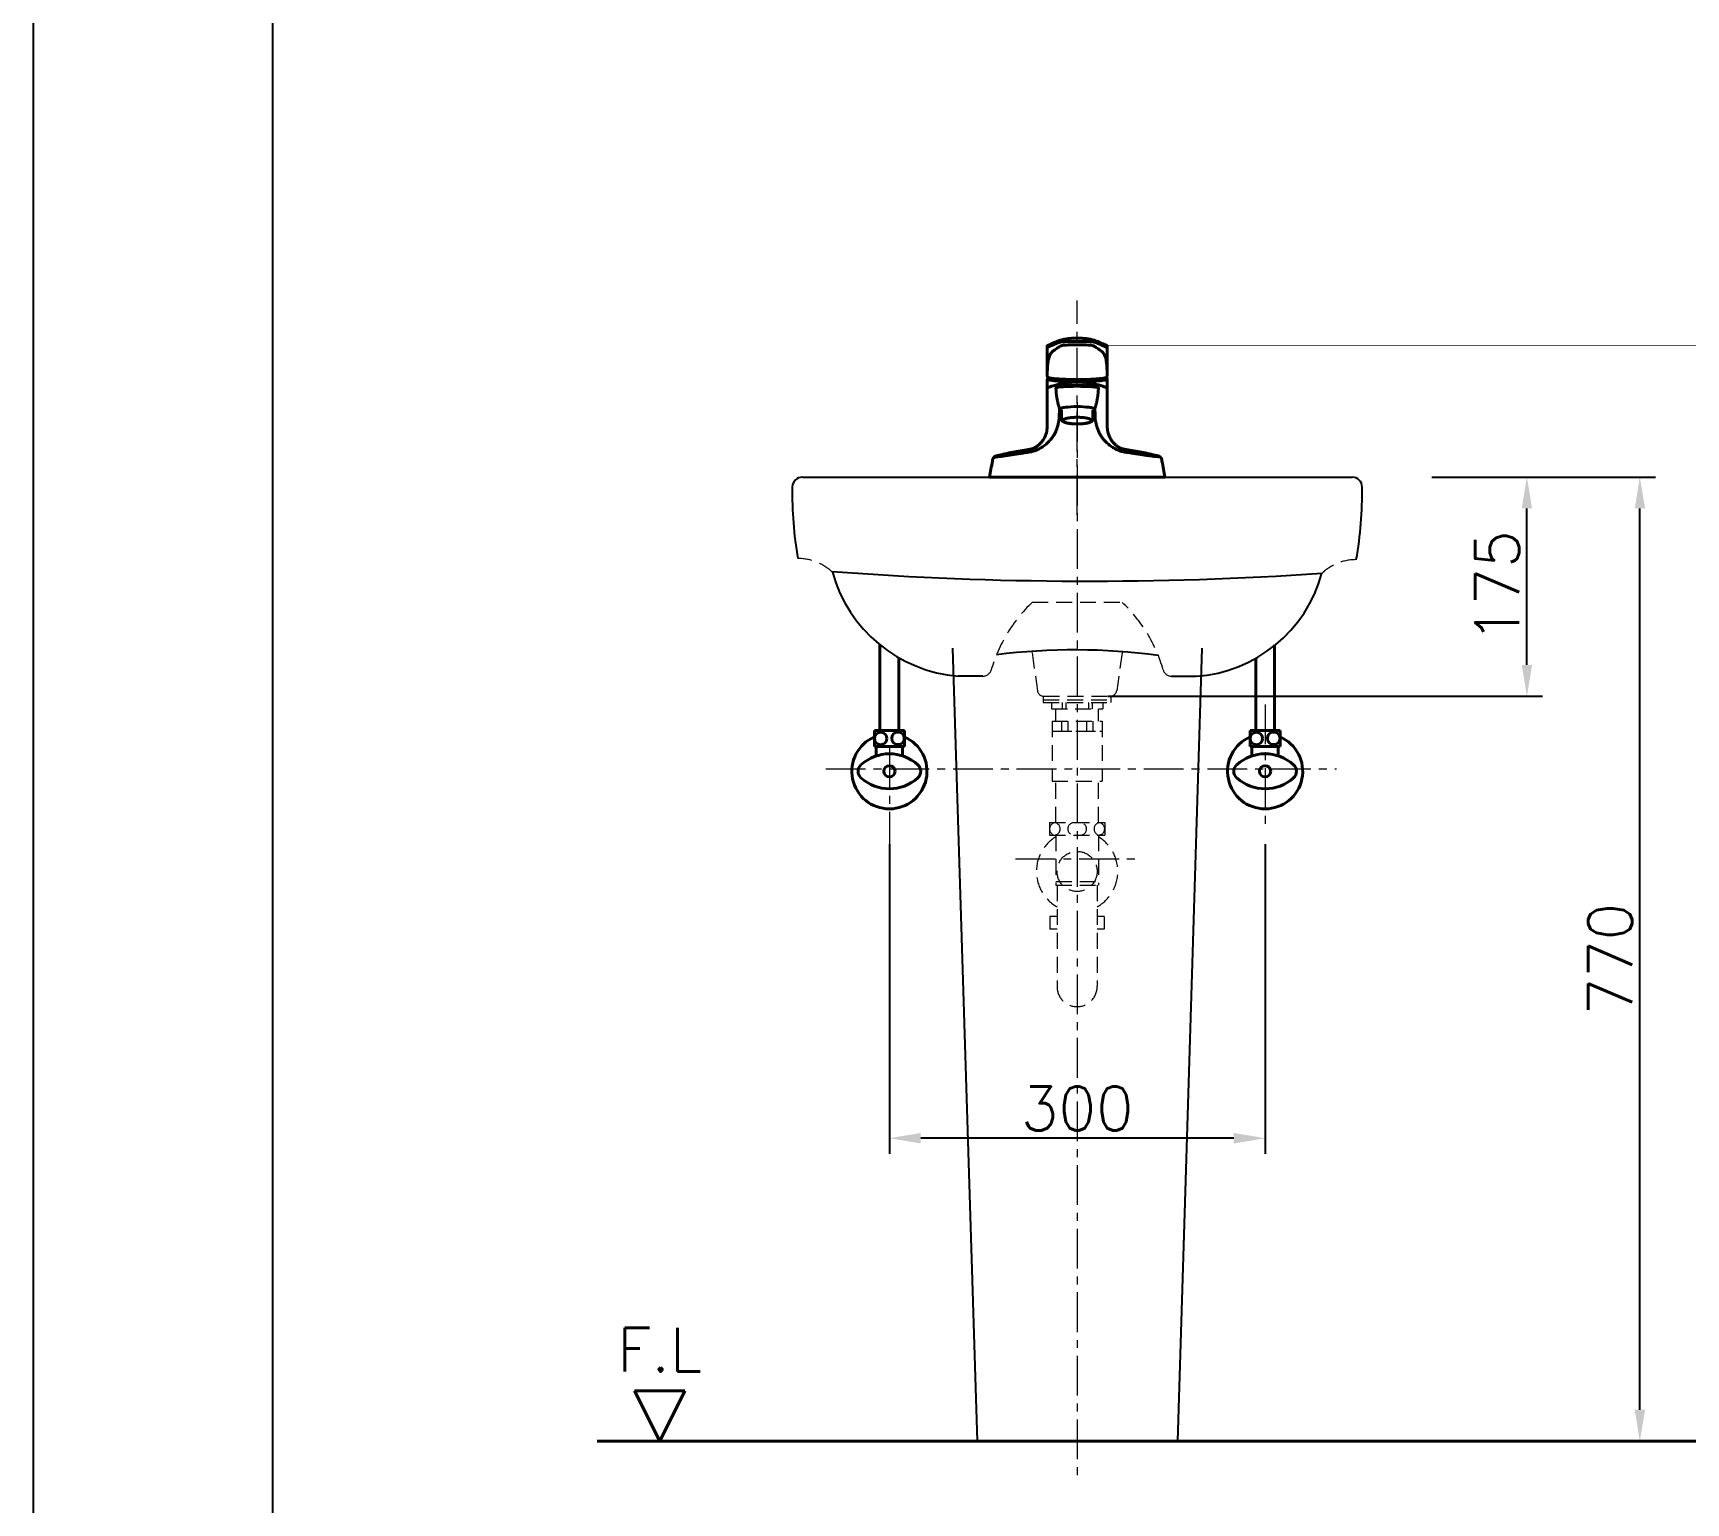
# Model space of a CAD drawing. Extents: x 60782 to 63207, y 49 to 61529.
# Drawn here: x 60782 to 62101, y 58871 to 60045 of the extents above; entities that cross this region are included whole.
import ezdxf
from ezdxf.enums import TextEntityAlignment as Align

# ---------------------------------------------------------------- set-up
doc = ezdxf.new("R2010")
doc.units = 0
doc.header["$MEASUREMENT"] = 0
doc.linetypes.add('CENTER', pattern=[50.8, 31.75, -6.35, 6.35, -6.35])
doc.linetypes.add('HIDDENX2', pattern=[19.05, 12.7, -6.35])
doc.layers.get('0').update_dxf_attribs({"linetype": 'CONTINUOUS'})
doc.layers.get('Defpoints').update_dxf_attribs({"linetype": 'CONTINUOUS'})
for name, color, linetype, lineweight in [('1CENTER', 2, 'CENTER', 15), ('2HIDDEN', 2, 'HIDDENX2', 15), ('3DIMENSION', 2, 'CONTINUOUS', 15), ('6-1EXTRA(HIDDEN)', 2, 'HIDDENX2', 15), ('6EXTRA', 3, 'CONTINUOUS', 40), ('8W.L F.L', 3, 'CONTINUOUS', 40)]:
    doc.layers.add(name, color=color, linetype=linetype, lineweight=lineweight)
doc.layers.add('YA', color=7, linetype='CONTINUOUS')
doc.styles.get("Standard").update_dxf_attribs({"font": 'txt.shx', "bigfont": 'ghs.shx'})
doc.dimstyles.new('ISO-25', dxfattribs={"dimtxt": 2.5, "dimasz": 2.5, "dimexe": 1.25, "dimexo": 0.625, "dimtad": 1, "dimtxsty": 'Standard', "dimcen": 2.5, "dimadec": 0, "dimazin": 0, "dimtfac": 1, "dimtmove": 0, "dimatfit": 3, "dimfxl": 1, "dimarcsym": 0})

# ---------------------------------------------------------------- blocks, each defined once
blk = doc.blocks.new('*D23')
at = {"layer": '3DIMENSION', "color": 0, "lineweight": -2, "transparency": 16777216}
for p, q in [((61906.4, 59690), (62077.1, 59690)), ((62064.6, 58945), (62064.6, 59665)), ((62062.3, 58920), (62052.1, 58920))]:
    blk.add_line(p, q, dxfattribs=at)
at = {"layer": '3DIMENSION', "color": 0, "transparency": 16777216}
for points in [[(62060.5, 59665), (62068.8, 59665), (62064.6, 59690)], [(62060.5, 58945), (62068.8, 58945), (62064.6, 58920)]]:
    blk.add_solid(points, dxfattribs=at)
at = {"layer": 'Defpoints', "color": 0, "transparency": 16777216}
for p in [(61900.1, 59690), (62064.6, 59690), (62068.6, 58920)]:
    blk.add_point(p, dxfattribs=at)
at = {"layer": '3DIMENSION', "color": 0, "transparency": 16777216, "insert": (62040.9, 59305), "char_height": 35, "attachment_point": 5, "rotation": 90}
blk.add_mtext('770', dxfattribs=at)
blk = doc.blocks.new('*D17')
at = {"layer": '3DIMENSION', "color": 0, "lineweight": -2, "transparency": 16777216}
for p, q in [((61465.4, 59396.7), (61465.4, 59149.4)), ((61765.4, 59396.7), (61765.4, 59149.4)), ((61740.4, 59161.9), (61490.4, 59161.9))]:
    blk.add_line(p, q, dxfattribs=at)
at = {"layer": '3DIMENSION', "color": 0, "transparency": 16777216}
for points in [[(61490.4, 59166.1), (61490.4, 59157.7), (61465.4, 59161.9)], [(61740.4, 59166.1), (61740.4, 59157.7), (61765.4, 59161.9)]]:
    blk.add_solid(points, dxfattribs=at)
at = {"layer": 'Defpoints', "color": 0, "transparency": 16777216}
for p in [(61465.4, 59402.9), (61765.4, 59402.9), (61465.4, 59161.9)]:
    blk.add_point(p, dxfattribs=at)
at = {"layer": '3DIMENSION', "color": 0, "transparency": 16777216, "insert": (61615.4, 59185.7), "char_height": 35, "attachment_point": 5}
blk.add_mtext('300', dxfattribs=at)
blk = doc.blocks.new('*D18')
at = {"layer": '3DIMENSION', "color": 0, "lineweight": -2, "transparency": 16777216}
for p, q in [((61898.6, 59690), (61986.9, 59690)), ((61974.4, 59540), (61974.4, 59665)), ((61639.7, 59515), (61986.9, 59515))]:
    blk.add_line(p, q, dxfattribs=at)
at = {"layer": '3DIMENSION', "color": 0, "transparency": 16777216}
for points in [[(61970.3, 59665), (61978.6, 59665), (61974.4, 59690)], [(61970.3, 59540), (61978.6, 59540), (61974.4, 59515)]]:
    blk.add_solid(points, dxfattribs=at)
at = {"layer": 'Defpoints', "color": 0, "transparency": 16777216}
for p in [(61892.4, 59690), (61974.4, 59690), (61633.4, 59515)]:
    blk.add_point(p, dxfattribs=at)
at = {"layer": '3DIMENSION', "color": 0, "transparency": 16777216, "insert": (61950.7, 59602.5), "char_height": 35, "attachment_point": 5, "rotation": 90}
blk.add_mtext('175', dxfattribs=at)
blk = doc.blocks.new('W.L F.L(우)')
at = {"layer": '8W.L F.L', "color": 0}
for p, q in [((-157, 22.5), (-153, 22.5)), ((-155, 18.5), (-157, 22.5)), ((-153, 22.5), (-155, 18.5)), ((-160, 18.5), (-10, 18.5))]:
    blk.add_line(p, q, dxfattribs=at)
blk.add_text('F.L', height=3.5, dxfattribs=at).set_placement((-155, 23), align=Align.BOTTOM_CENTER)

msp = doc.modelspace()

# ---------------------------------------------------------------- linework, layer by layer
for p, q in [((61395.9, 59690), (61834.9, 59690)), ((61515.7, 59553.3), (61535.4, 58920)), ((61715, 59553.3), (61695.4, 58920)), ((61695.4, 58920), (61535.4, 58920))]:
    msp.add_line(p, q)
at = {"color": 0}
for p, q in [((61540, 59531), (61520.4, 59531)), ((61690.7, 59531), (61710.3, 59531))]:
    msp.add_line(p, q, dxfattribs=at)
for centre, radius, start, end in [((61687.8, 59677), 300, 179.0139, 189.9767), ((61395.9, 59682), 8, 90, 179.0139), ((61834.9, 59682), 8, 0, 90), ((61542.9, 59677), 300, 349.8579, 0.9861), ((61529.7, 59644.6), 114, 195.5381, 265.3233), ((61702.8, 59642.6), 111.9, 273.8595, 344.7575)]:
    msp.add_arc(centre, radius, start, end)
for centre, radius, start, end in [((61625.3, 62344.8), 2737.9, 265.696, 273.8827), ((61613.2, 59047.7), 504.3, 82.3875, 97.0938)]:
    msp.add_arc(centre, radius, start, end, dxfattribs=at)
at = {"layer": '1CENTER', "color": 0}
for p, q in [((61615.4, 59660), (61615.4, 59831.1)), ((61615.4, 59750), (61615.4, 58890)), ((61765.4, 59508.4), (61765.4, 59407.9)), ((61465.4, 59473.4), (61465.4, 59372.9)), ((61414.6, 59457), (61822.3, 59457)), ((61566.2, 59385), (61665, 59385))]:
    msp.add_line(p, q, dxfattribs=at)
at = {"layer": '2HIDDEN', "color": 0}
for p, q in [((61579.5, 59590), (61651.2, 59590)), ((61579.3, 59549.8), (61583.7, 59519.3)), ((61651.2, 59549.8), (61646.9, 59519.3)), ((61588.6, 59515), (61641.9, 59515))]:
    msp.add_line(p, q, dxfattribs=at)
for centre, radius, start, end in [((61392.4, 59585), 40, 46.5268, 90), ((61838.3, 59584.1), 40, 90, 133.4732), ((61662.1, 59502.9), 120, 133.4732, 163.9766), ((61568.7, 59502.9), 120, 16.0234, 46.5268), ((61540, 59538), 7, 270, 343.9766), ((61690.7, 59538), 7, 196.0234, 270), ((61588.6, 59520), 5, 188.1301, 270.0015), ((61641.9, 59520), 5, 269.9985, 351.8699)]:
    msp.add_arc(centre, radius, start, end, dxfattribs=at)
at = {"layer": '6-1EXTRA(HIDDEN)', "color": 0}
for p, q in [((61588.3, 59515), (61588.3, 59510)), ((61588.3, 59512), (61642.3, 59512)), ((61588.3, 59510), (61642.3, 59510)), ((61594.8, 59510), (61594.8, 59505)), ((61603.3, 59510), (61603.3, 59505)), ((61606.3, 59510), (61606.3, 59505)), ((61624.3, 59510), (61624.3, 59505)), ((61627.3, 59510), (61627.3, 59505)), ((61635.8, 59510), (61635.8, 59505)), ((61642.3, 59515), (61642.3, 59510)), ((61594.8, 59505), (61635.8, 59505)), ((61595.3, 59495), (61595.3, 59447)), ((61595.3, 59495), (61635.3, 59495)), ((61598.3, 59495), (61598.3, 59505)), ((61602.8, 59495), (61602.8, 59487)), ((61607.8, 59495), (61607.8, 59487)), ((61622.8, 59495), (61622.8, 59487)), ((61627.8, 59495), (61627.8, 59487)), ((61632.3, 59495), (61632.3, 59505)), ((61635.3, 59495), (61635.3, 59450.2)), ((61595.3, 59487), (61635.3, 59487)), ((61598.3, 59487), (61632.3, 59487)), ((61595.3, 59447), (61635.3, 59447)), ((61598.3, 59414), (61598.3, 59447)), ((61632.3, 59414), (61632.3, 59447)), ((61635.3, 59450.2), (61635.3, 59447)), ((61593.3, 59414), (61637.3, 59414)), ((61593.3, 59414), (61593.3, 59404)), ((61637.3, 59414), (61637.3, 59404)), ((61593.3, 59404), (61637.3, 59404)), ((61598.3, 59404), (61598.3, 59364)), ((61632.3, 59404), (61632.3, 59364)), ((61598.3, 59367), (61632.3, 59367)), ((61598.3, 59364), (61632.3, 59364)), ((61599.3, 59364), (61599.3, 59283)), ((61631.3, 59364), (61631.3, 59283)), ((61593.5, 59339), (61593.5, 59329)), ((61599.3, 59339), (61593.5, 59339)), ((61637, 59339), (61631.3, 59339)), ((61637, 59339), (61637, 59329)), ((61599.3, 59329), (61593.5, 59329)), ((61637, 59329), (61631.3, 59329))]:
    msp.add_line(p, q, dxfattribs=at)
msp.add_circle((61615.3, 59375), 16, dxfattribs=at)
for centre, radius, start, end in [((61598.3, 59409), 5, 98.6269, 261.3731), ((61596.8, 59409), 5, 278.6269, 81.3731), ((61612.8, 59409), 5, 90, 270), ((61617.8, 59409), 5, 270, 90), ((61633.8, 59409), 5, 98.6269, 261.3731), ((61632.3, 59409), 5, 278.6269, 81.3731), ((61615.3, 59375), 32.5, 121.5389, 240.5076), ((61615.3, 59375), 32.5, 299.4924, 58.4611), ((61615.3, 59283), 16, 180, 0)]:
    msp.add_arc(centre, radius, start, end, dxfattribs=at)
at = {"layer": '6EXTRA', "color": 0}
for p, q in [((61602.9, 59736.1), (61602.9, 59743.4)), ((61615.4, 59732.5), (61615.4, 59732.5)), ((61627.9, 59743.4), (61627.9, 59736.1)), ((61545.4, 59690), (61685.3, 59690)), ((61457.9, 59556.7), (61457.9, 59487.7)), ((61772.9, 59556), (61772.9, 59487.7)), ((61472.9, 59545.8), (61472.9, 59487.7)), ((61757.9, 59545.2), (61757.9, 59487.7)), ((61453.4, 59487.7), (61453.4, 59474.7)), ((61477.4, 59487.7), (61453.4, 59487.7)), ((61477.4, 59487.7), (61477.4, 59474.7)), ((61753.4, 59487.7), (61753.4, 59474.7)), ((61777.4, 59487.7), (61753.4, 59487.7)), ((61777.4, 59487.7), (61777.4, 59474.7)), ((61477.4, 59474.7), (61453.4, 59474.7)), ((61454.9, 59474.7), (61454.9, 59467.3)), ((61475.9, 59474.7), (61475.9, 59467.3)), ((61777.4, 59474.7), (61753.4, 59474.7)), ((61754.9, 59474.7), (61754.9, 59467.3)), ((61775.9, 59474.7), (61775.9, 59467.3))]:
    msp.add_line(p, q, dxfattribs=at)
msp.add_lwpolyline([(61639.2, 59771.3), (61639.2, 59770.6)], dxfattribs=at)
for centre, radius in [((61458.4, 59481.2), 5), ((61472.3, 59481.4), 5), ((61758.4, 59481.2), 5), ((61772.3, 59481.4), 5), ((61465.4, 59455), 4.5), ((61765.4, 59455), 4.5)]:
    msp.add_circle(centre, radius, dxfattribs=at)
for centre, radius, start, end in [((61465.4, 59455), 30, 113.5781, 66.4218), ((61765.4, 59455), 30, 113.5781, 66.4218), ((61465.4, 59435.4), 33.6, 47.499, 132.501), ((61765.4, 59435.4), 33.6, 47.499, 132.501), ((61447.4, 59455), 7, 132.501, 227.499), ((61483.4, 59455), 7, 312.501, 47.499), ((61747.4, 59455), 7, 132.501, 227.499), ((61783.4, 59455), 7, 312.501, 47.499), ((61465.4, 59474.6), 33.6, 227.499, 312.501), ((61765.4, 59474.6), 33.6, 227.499, 312.501)]:
    msp.add_arc(centre, radius, start, end, dxfattribs=at)
for points, knots in [([(61591.9, 59795.2), (61592, 59795.3), (61592.2, 59795.4), (61592.6, 59795.5), (61593.3, 59795.8), (61594.6, 59796.4), (61596.7, 59797.3), (61598.6, 59798.1), (61599.9, 59798.7), (61600.3, 59798.9), (61600.7, 59799), (61601, 59799.1), (61601.2, 59799.2)], [0, 0, 0, 0, 0.03125, 0.0625, 0.125, 0.25, 0.499999, 0.785712, 0.871426, 0.908163, 0.935718, 1, 1, 1, 1]), ([(61596.2, 59795.7), (61597.5, 59796.2), (61598.7, 59796.8), (61600.2, 59797.4), (61600.3, 59797.4), (61600.6, 59797.6), (61600.7, 59797.6), (61601.4, 59797.8), (61602.4, 59798), (61605.1, 59798.2), (61606.9, 59798.3), (61610.9, 59798.4), (61613.1, 59798.4), (61615.4, 59798.4)], [-1, -1, -1, -1, -0.5, -0.5, -0.4375, -0.4375, -0.375, -0.375, -0.25, -0.25, -0.125, -0.125, 0, 0, 0, 0]), ([(61629.2, 59799.3), (61628.6, 59799.5), (61627.5, 59799.7), (61626, 59800.1), (61624.8, 59800.3), (61623.9, 59800.4), (61623, 59800.6), (61622, 59800.7), (61620.7, 59800.8), (61619.4, 59800.9), (61618.1, 59801), (61616.8, 59801.1), (61615.4, 59801.1), (61614.1, 59801.1), (61612.9, 59801), (61611.7, 59801), (61610.3, 59800.9), (61609.2, 59800.7), (61608.4, 59800.7), (61608, 59800.6), (61607.5, 59800.5), (61606.9, 59800.4), (61605.9, 59800.3), (61604.7, 59800.1), (61603.2, 59799.7), (61602.1, 59799.5), (61601.5, 59799.3)], [0, 0, 0, 0, 0.066969, 0.121871, 0.16499, 0.196582, 0.219139, 0.260145, 0.308711, 0.357213, 0.402569, 0.447203, 0.495933, 0.54957, 0.586954, 0.629763, 0.680686, 0.729469, 0.748927, 0.763964, 0.777617, 0.800588, 0.834065, 0.87828, 0.933485, 1, 1, 1, 1]), ([(61634.5, 59795.7), (61633.2, 59796.2), (61632, 59796.8), (61630.6, 59797.4), (61630.4, 59797.4), (61630.1, 59797.6), (61630, 59797.6), (61629.3, 59797.8), (61628.4, 59798), (61625.6, 59798.2), (61623.9, 59798.3), (61619.8, 59798.4), (61617.6, 59798.4), (61615.4, 59798.4)], [0, 0, 0, 0, 0.499999, 0.499999, 0.562499, 0.562499, 0.624999, 0.624999, 0.75, 0.75, 0.875, 0.875, 1, 1, 1, 1]), ([(61629.5, 59799.2), (61631.1, 59798.6), (61633.2, 59797.6), (61635.8, 59796.5), (61637, 59796), (61638, 59795.6), (61638.5, 59795.4), (61638.8, 59795.2)], [0, 0, 0, 0, 0.499999, 0.699999, 0.819999, 0.910001, 1, 1, 1, 1]), ([(61591.3, 59793.4), (61591.3, 59793.5), (61591.4, 59793.6), (61591.5, 59793.6), (61591.5, 59793.7)], [0, 0, 0, 0, 0.732414, 1, 1, 1, 1]), ([(61596.3, 59795.7), (61596.2, 59795.7), (61596.2, 59795.7), (61596.2, 59795.7), (61596.1, 59795.6), (61596, 59795.6), (61595.9, 59795.5), (61595.8, 59795.5), (61595.7, 59795.4), (61595.6, 59795.4), (61595.4, 59795.3), (61595.3, 59795.3), (61595.2, 59795.3), (61595.1, 59795.2), (61595, 59795.2), (61594.9, 59795.1), (61594.8, 59795.1), (61594.6, 59795), (61594.5, 59795), (61594.4, 59794.9), (61594.3, 59794.9), (61594.2, 59794.8), (61594.1, 59794.8), (61594, 59794.7), (61593.8, 59794.7), (61593.7, 59794.6), (61593.6, 59794.6), (61593.5, 59794.5), (61593.4, 59794.5), (61593.3, 59794.4), (61593.2, 59794.4), (61593, 59794.3), (61592.9, 59794.3), (61592.8, 59794.2), (61592.7, 59794.2), (61592.6, 59794.1), (61592.5, 59794.1), (61592.4, 59794), (61592.2, 59794), (61592.1, 59793.9), (61592, 59793.9), (61591.9, 59793.8), (61591.8, 59793.8), (61591.7, 59793.7), (61591.6, 59793.7), (61591.5, 59793.7)], [0, 0, 0, 0, 0.000018, 0.000018, 0.024408, 0.048798, 0.073188, 0.097578, 0.121968, 0.146358, 0.170748, 0.195138, 0.219528, 0.243918, 0.268308, 0.292699, 0.317089, 0.341479, 0.365869, 0.390259, 0.414649, 0.439039, 0.463429, 0.487819, 0.512209, 0.536599, 0.560989, 0.585379, 0.60977, 0.63416, 0.65855, 0.68294, 0.70733, 0.73172, 0.75611, 0.7805, 0.80489, 0.82928, 0.85367, 0.87806, 0.90245, 0.926841, 0.951231, 0.975621, 1, 1, 1, 1]), ([(61592.2, 59782.6), (61592.2, 59782.9), (61592.5, 59784.3), (61593.1, 59786.5), (61594.3, 59788.9), (61595.9, 59790.7), (61597, 59791.4), (61597.6, 59791.8)], [0, 0, 0, 0, 0.047127, 0.170612, 0.370369, 0.646651, 1, 1, 1, 1]), ([(61597.6, 59791.8), (61598, 59792.1), (61599, 59792.7), (61600.4, 59793.7), (61601.3, 59794.3), (61601.7, 59794.6)], [-1, -1, -1, -1, -0.656742, -0.313471, 0, 0, 0, 0]), ([(61615.4, 59795.8), (61614.5, 59795.8), (61613.7, 59795.8), (61612, 59795.8), (61611.2, 59795.8), (61609.6, 59795.7), (61608.9, 59795.7), (61607.4, 59795.6), (61606.8, 59795.5), (61605.5, 59795.4), (61604.9, 59795.4), (61603.9, 59795.2), (61603.5, 59795.2), (61602.8, 59795), (61602.4, 59794.9), (61602.1, 59794.8), (61602, 59794.8), (61601.9, 59794.7), (61601.9, 59794.7), (61601.9, 59794.7), (61601.9, 59794.7), (61601.9, 59794.7)], [-1, -1, -1, -1, -0.870036, -0.870036, -0.740071, -0.740071, -0.610107, -0.610107, -0.480142, -0.480142, -0.350178, -0.350178, -0.220214, -0.220214, -0.090249, -0.090249, -0.025267, -0.025267, -0.009022, -0.009022, 0, 0, 0, 0]), ([(61628.9, 59794.7), (61628.4, 59795), (61626.7, 59795.3), (61621.8, 59795.7), (61618.6, 59795.8), (61615.4, 59795.8)], [-1, -1, -1, -1, -0.5, -0.5, 0, 0, 0, 0]), ([(61633.2, 59791.8), (61632.8, 59792), (61632.5, 59792.2), (61631.6, 59792.8), (61631.1, 59793.2), (61630.2, 59793.7), (61630, 59793.9), (61629.5, 59794.2), (61629.4, 59794.3), (61629.2, 59794.4), (61629.1, 59794.5), (61629, 59794.6), (61629, 59794.6), (61628.9, 59794.6), (61628.9, 59794.6), (61628.9, 59794.7), (61628.9, 59794.7), (61628.9, 59794.7), (61628.9, 59794.7), (61628.9, 59794.7)], [0, 0, 0, 0, 0.224228, 0.224228, 0.612114, 0.612114, 0.806057, 0.806057, 0.903028, 0.903028, 0.951514, 0.951514, 0.975757, 0.975757, 0.987879, 0.987879, 0.993939, 0.993939, 1, 1, 1, 1]), ([(61639.2, 59771.3), (61639.2, 59771.4), (61639.2, 59771.4), (61639.2, 59771.8), (61639.2, 59772.8), (61639.2, 59774.2), (61639.2, 59775.6), (61639.1, 59776.9), (61639.1, 59778.2), (61639, 59779.5), (61638.8, 59780.7), (61638.7, 59781.8), (61638.5, 59782.8), (61638.4, 59783.8), (61638.2, 59784.6), (61638, 59785.4), (61637.7, 59786.1), (61637.5, 59786.7), (61637.3, 59787.2), (61637, 59787.7), (61636.8, 59788.2), (61636.6, 59788.6), (61636.3, 59788.9), (61636.1, 59789.3), (61635.8, 59789.6), (61635.6, 59789.9), (61635.3, 59790.1), (61635.1, 59790.3), (61634.9, 59790.5), (61634.6, 59790.7), (61634.4, 59790.9), (61634.2, 59791), (61634, 59791.2), (61633.8, 59791.3), (61633.6, 59791.5), (61633.4, 59791.6), (61633.2, 59791.7), (61633.2, 59791.8)], [0, 0, 0, 0, 0.000004, 0.000004, 0.030307, 0.06061, 0.090913, 0.121216, 0.15152, 0.181823, 0.212126, 0.242429, 0.272732, 0.303036, 0.333339, 0.363642, 0.393945, 0.424248, 0.454552, 0.484855, 0.515158, 0.545461, 0.575765, 0.606068, 0.636371, 0.666674, 0.696977, 0.727281, 0.757584, 0.787887, 0.81819, 0.848493, 0.878797, 0.9091, 0.939403, 0.969706, 1, 1, 1, 1]), ([(61639.2, 59793.7), (61638.8, 59793.8), (61638.4, 59794), (61637.6, 59794.3), (61637.2, 59794.5), (61636, 59795), (61635.3, 59795.4), (61634.5, 59795.7)], [0, 0, 0, 0, 0.249998, 0.249998, 0.5, 0.5, 1, 1, 1, 1]), ([(61639.4, 59793.5), (61639.4, 59793.5), (61639.4, 59793.5), (61639.3, 59793.6), (61639.2, 59793.7)], [0, 0, 0, 0, 0.182045, 1, 1, 1, 1]), ([(61591.5, 59771.2), (61591.5, 59773.3), (61591.5, 59775.4), (61591.7, 59779.3), (61591.9, 59781.1), (61592.2, 59782.6)], [0, 0, 0, 0, 0.5, 0.5, 1, 1, 1, 1]), ([(61638.7, 59769.8), (61638.8, 59769.8), (61638.8, 59769.9), (61639.1, 59770.1), (61639.2, 59770.4), (61639.2, 59770.6)], [0, 0, 0, 0, 0.221414, 0.221414, 1, 1, 1, 1]), ([(61593.6, 59769.2), (61593.4, 59769.2), (61593.3, 59769.2), (61592, 59768.9), (61591.4, 59768.6), (61591.4, 59768.3), (61591.4, 59768.2), (61591.4, 59768.2)], [0, 0, 0, 0, 0.075115, 0.075115, 0.839439, 0.839439, 1, 1, 1, 1]), ([(61591.4, 59768.2), (61591.5, 59768.1), (61591.7, 59768), (61592.1, 59767.8), (61592.6, 59767.7), (61593.8, 59767.4), (61594.6, 59767.3), (61596.3, 59767.1), (61597.4, 59767), (61600.7, 59766.7), (61603.4, 59766.6), (61609.1, 59766.4), (61612.3, 59766.3), (61616.9, 59766.3), (61618.5, 59766.3), (61621.6, 59766.4), (61623, 59766.4), (61625.9, 59766.5), (61627.3, 59766.6), (61629.9, 59766.7), (61631.2, 59766.8), (61633.4, 59767), (61634.4, 59767.1), (61636.2, 59767.3), (61636.9, 59767.4), (61638.1, 59767.7), (61638.6, 59767.8), (61639.1, 59768), (61639.2, 59768.1), (61639.3, 59768.2)], [0, 0, 0, 0, 0.038278, 0.038278, 0.104289, 0.104289, 0.1703, 0.1703, 0.236312, 0.236312, 0.368335, 0.368335, 0.500358, 0.500358, 0.566369, 0.566369, 0.632381, 0.632381, 0.698392, 0.698392, 0.764404, 0.764404, 0.830415, 0.830415, 0.896427, 0.896427, 0.962438, 0.962438, 1, 1, 1, 1]), ([(61639.3, 59760.8), (61639.1, 59761), (61638.7, 59761.4), (61637.1, 59762.2), (61634.6, 59763), (61630.7, 59764.1), (61624.6, 59765.4), (61616.9, 59766.4), (61610.8, 59766), (61605, 59765.2), (61598.6, 59763.7), (61594.2, 59762.4), (61592.4, 59761.6), (61591.7, 59761.1), (61591.5, 59760.9), (61591.4, 59760.8)], [-1, -1, -1, -1, -0.943803, -0.874413, -0.803145, -0.749362, -0.624758, -0.50038, -0.437674, -0.375161, -0.250318, -0.125632, -0.063054, -0.030562, 0, 0, 0, 0]), ([(61592, 59769.8), (61592.1, 59769.7), (61592.4, 59769.6), (61592.9, 59769.4), (61593.4, 59769.3), (61593.9, 59769.2), (61594.5, 59769), (61595.4, 59768.9), (61596.6, 59768.7), (61598.3, 59768.6), (61600.3, 59768.4), (61602.4, 59768.3), (61604.7, 59768.2), (61607.1, 59768.1), (61609.6, 59768), (61612.2, 59768), (61614.8, 59768), (61617.5, 59768), (61620.1, 59768), (61622.6, 59768), (61625.1, 59768.1), (61627.4, 59768.2), (61629.6, 59768.4), (61631.6, 59768.5), (61633.4, 59768.7), (61634.7, 59768.8), (61635.5, 59768.9), (61636, 59769), (61636.4, 59769.1), (61636.9, 59769.2), (61637.4, 59769.3), (61637.9, 59769.4), (61638.4, 59769.6), (61638.6, 59769.7), (61638.7, 59769.8)], [0, 0, 0, 0, 0.025837, 0.052885, 0.075395, 0.096186, 0.116647, 0.136713, 0.176112, 0.215595, 0.255213, 0.294568, 0.334035, 0.37366, 0.412993, 0.45244, 0.492079, 0.531411, 0.570842, 0.610458, 0.649848, 0.689354, 0.728869, 0.768257, 0.807779, 0.84721, 0.861678, 0.875902, 0.889899, 0.905154, 0.924326, 0.947563, 0.974811, 1, 1, 1, 1]), ([(61631.3, 59761.7), (61630.9, 59761.8), (61630, 59762), (61628.8, 59762.3), (61627.8, 59762.5), (61627.1, 59762.6), (61626.1, 59762.8), (61624.8, 59763), (61623.2, 59763.2), (61621.8, 59763.3), (61620.2, 59763.4), (61618.4, 59763.6), (61616.6, 59763.6), (61615, 59763.6), (61613.6, 59763.6), (61612.5, 59763.6), (61611.5, 59763.5), (61610.5, 59763.4), (61609.3, 59763.3), (61608, 59763.2), (61606.9, 59763.1), (61606.1, 59763), (61605.3, 59762.9), (61604.6, 59762.8), (61603.6, 59762.6), (61602.4, 59762.4), (61601, 59762.1), (61599.9, 59761.9), (61599.4, 59761.7)], [0, 0, 0, 0, 0.044632, 0.084712, 0.114728, 0.13513, 0.153139, 0.209918, 0.257967, 0.299492, 0.346587, 0.404053, 0.468531, 0.510798, 0.554848, 0.592094, 0.621555, 0.649944, 0.684591, 0.731969, 0.765248, 0.789022, 0.811147, 0.835578, 0.862504, 0.899524, 0.947127, 1, 1, 1, 1]), ([(61599.8, 59761.8), (61600, 59761.8), (61600.3, 59761.9), (61601, 59762), (61601.8, 59762.1), (61602.6, 59762.1), (61603.3, 59762.2), (61604, 59762.2), (61604.6, 59762.3), (61605.2, 59762.3), (61607.4, 59762.4), (61610.8, 59762.5), (61615.2, 59762.6), (61619.6, 59762.5), (61623.4, 59762.4), (61626.5, 59762.3), (61628.7, 59762.1), (61630.2, 59761.9), (61630.8, 59761.8), (61631, 59761.8)], [0, 0, 0, 0, 0.032912, 0.071006, 0.105631, 0.136814, 0.164564, 0.188879, 0.209763, 0.227222, 0.241264, 0.411879, 0.497391, 0.57456, 0.736526, 0.790602, 0.868576, 0.970469, 1, 1, 1, 1]), ([(61639.3, 59768.2), (61639.3, 59768.2), (61639.4, 59768.3), (61639.4, 59768.6), (61638.7, 59768.9), (61637.4, 59769.2), (61637.3, 59769.2), (61637.1, 59769.2)], [0, 0, 0, 0, 0.164418, 0.164418, 0.927414, 0.927414, 1, 1, 1, 1]), ([(61639.3, 59760.8), (61639.3, 59760.8), (61639.3, 59760.8), (61639.3, 59760.8), (61639.3, 59760.7), (61639.3, 59760.7), (61639.3, 59760.7)], [0, 0, 0, 0, 0.206754, 0.438245, 0.720609, 1, 1, 1, 1]), ([(61629.4, 59744.7), (61629.4, 59744.7), (61629.3, 59744.8), (61628.9, 59745), (61627.8, 59745.3), (61623.8, 59746), (61615.4, 59746.6), (61606.9, 59746), (61603, 59745.3), (61601.8, 59745), (61601.4, 59744.8), (61601.4, 59744.7), (61601.3, 59744.7)], [-1, -1, -1, -1, -0.971877, -0.936755, -0.873944, -0.748539, -0.500033, -0.251892, -0.126651, -0.063532, -0.027909, 0, 0, 0, 0]), ([(61576.7, 59709.9), (61577.5, 59710), (61579, 59710.3), (61581.2, 59711), (61583.7, 59711.9), (61586.4, 59713.3), (61590.1, 59715.9), (61592.7, 59718.3), (61594.3, 59720.2), (61595, 59721), (61596, 59722.4), (61597.7, 59725.2), (61599.2, 59728.8), (61600.2, 59732.2), (61600.6, 59734.4), (61600.8, 59735.8), (61600.9, 59736.4), (61601, 59736.8)], [0, 0, 0, 0, 0.040778, 0.082578, 0.12533, 0.184727, 0.250324, 0.375323, 0.387811, 0.406602, 0.437997, 0.500578, 0.620976, 0.74977, 0.874561, 0.930141, 1, 1, 1, 1]), ([(61602.9, 59736.1), (61602.9, 59736.1), (61602.9, 59735.9), (61603, 59735.5), (61603.2, 59735.1), (61603.4, 59734.8), (61603.8, 59734.5), (61604.3, 59734.2), (61604.9, 59733.9), (61605.6, 59733.7), (61606.4, 59733.4), (61607.2, 59733.2), (61608.1, 59733), (61609.1, 59732.9), (61610.2, 59732.7), (61611.2, 59732.6), (61612.3, 59732.6), (61613.5, 59732.5), (61614.5, 59732.5), (61615.1, 59732.5), (61615.4, 59732.5)], [0, 0, 0, 0, 0.021022, 0.063347, 0.106004, 0.151989, 0.204422, 0.265513, 0.332751, 0.399542, 0.464481, 0.528085, 0.590824, 0.652997, 0.714792, 0.77633, 0.837693, 0.898939, 0.960114, 1, 1, 1, 1]), ([(61615.4, 59732.5), (61615.6, 59732.5), (61616.1, 59732.5), (61617.1, 59732.5), (61618.3, 59732.5), (61619.4, 59732.6), (61620.4, 59732.7), (61621.5, 59732.9), (61622.4, 59733), (61623.3, 59733.2), (61624.2, 59733.4), (61625, 59733.6), (61625.7, 59733.9), (61626.3, 59734.1), (61626.8, 59734.4), (61627.2, 59734.8), (61627.5, 59735.1), (61627.7, 59735.5), (61627.9, 59735.8), (61627.9, 59736.1), (61627.8, 59736.1)], [0, 0, 0, 0, 0.03216, 0.093309, 0.154497, 0.215742, 0.27708, 0.338559, 0.40024, 0.462211, 0.5246, 0.587601, 0.651523, 0.716856, 0.784287, 0.842861, 0.892186, 0.93599, 0.977075, 1, 1, 1, 1]), ([(61629.8, 59736.8), (61629.8, 59736.4), (61629.9, 59735.8), (61630.1, 59734.4), (61630.5, 59732.3), (61631.5, 59728.9), (61633, 59725.2), (61634.7, 59722.4), (61635.7, 59721), (61636.4, 59720.2), (61638, 59718.3), (61640.6, 59715.9), (61644.3, 59713.3), (61647.4, 59711.8), (61650.6, 59710.5), (61652.9, 59710.1), (61654, 59709.9)], [0, 0, 0, 0, 0.069876, 0.124866, 0.24934, 0.374583, 0.499676, 0.562076, 0.593194, 0.61102, 0.624427, 0.749511, 0.815093, 0.874543, 0.938402, 1, 1, 1, 1]), ([(61591.4, 59730.4), (61591.4, 59729.5), (61591.3, 59727.8), (61590.8, 59725.4), (61590, 59723.2), (61589.2, 59721.4), (61588.3, 59719.9), (61587.5, 59718.7), (61586.7, 59717.7), (61585.9, 59716.9), (61585.3, 59716.3), (61584.7, 59715.7), (61584, 59715.2), (61583.4, 59714.7), (61582.9, 59714.4), (61582.5, 59714.1), (61582.1, 59713.9), (61581.7, 59713.7), (61581.3, 59713.4), (61580.9, 59713.3), (61580.7, 59713.2), (61580.7, 59713.2)], [0, 0, 0, 0, 0.099412, 0.192409, 0.277434, 0.353309, 0.419221, 0.474707, 0.521984, 0.562533, 0.59633, 0.626297, 0.660797, 0.700585, 0.723427, 0.749593, 0.779593, 0.81384, 0.866712, 0.928556, 1, 1, 1, 1]), ([(61591.4, 59730.4), (61591.4, 59730.4), (61591.3, 59730.5), (61591.4, 59730.5), (61591.4, 59730.6)], [0, 0, 0, 0, 0.317001, 1, 1, 1, 1]), ([(61639.3, 59730.6), (61639.3, 59730.5), (61639.4, 59730.5), (61639.3, 59730.4), (61639.3, 59730.4)], [0, 0, 0, 0, 0.682727, 1, 1, 1, 1]), ([(61650, 59713.2), (61650, 59713.2), (61649.8, 59713.3), (61649.4, 59713.4), (61649, 59713.7), (61648.5, 59713.9), (61647.9, 59714.3), (61647.2, 59714.8), (61646.4, 59715.4), (61645.7, 59716), (61645.1, 59716.6), (61644.6, 59717.1), (61644, 59717.8), (61643.2, 59718.7), (61642.5, 59719.8), (61641.7, 59721.1), (61641, 59722.6), (61640.3, 59724.3), (61639.8, 59726.2), (61639.4, 59728.2), (61639.3, 59729.7), (61639.3, 59730.4)], [0, 0, 0, 0, 0.07756, 0.142424, 0.195449, 0.238772, 0.278793, 0.318109, 0.357903, 0.395236, 0.423042, 0.449479, 0.483299, 0.527863, 0.583065, 0.637016, 0.697906, 0.765319, 0.838674, 0.917212, 1, 1, 1, 1]), ([(61548.5, 59705.5), (61551.9, 59706.3), (61552.5, 59706.4), (61553.8, 59706.5), (61555.6, 59706.7), (61557.9, 59707.1), (61560.8, 59707.5), (61564, 59708), (61567.5, 59708.5), (61571.2, 59709.1), (61573.7, 59709.5), (61575, 59709.7)], [0, 0, 0, 0, 0.082619, 0.165943, 0.250778, 0.37551, 0.501842, 0.628649, 0.752756, 0.878681, 1, 1, 1, 1]), ([(61576.3, 59712.1), (61574.3, 59711.7), (61570.1, 59711.1), (61563.9, 59710), (61557.7, 59708.7), (61553.6, 59707.7), (61551.6, 59707.2)], [0, 0, 0, 0, 0.249583, 0.499442, 0.749581, 1, 1, 1, 1]), ([(61679.2, 59707.2), (61677.1, 59707.7), (61673, 59708.7), (61666.8, 59710), (61660.6, 59711.1), (61656.5, 59711.7), (61654.4, 59712.1)], [0, 0, 0, 0, 0.250423, 0.500563, 0.750421, 1, 1, 1, 1]), ([(61655.7, 59709.7), (61656.4, 59709.6), (61657.6, 59709.4), (61659.5, 59709.1), (61661.3, 59708.8), (61663.8, 59708.4), (61666.7, 59708), (61669.9, 59707.5), (61672.9, 59707.1), (61675.4, 59706.7), (61677.6, 59706.4), (61678.7, 59706.4), (61681.8, 59706.1)], [0, 0, 0, 0, 0.060417, 0.121583, 0.183923, 0.247835, 0.37199, 0.499042, 0.625317, 0.750071, 0.876288, 1, 1, 1, 1]), ([(61547.8, 59703.8), (61547.8, 59703.5), (61547.7, 59703.1), (61546.9, 59698.5), (61546.1, 59694.2), (61545.4, 59690)], [-1, -1, -1, -1, -0.921788, -0.921788, 0, 0, 0, 0]), ([(61685.3, 59690), (61684.6, 59694.2), (61683.8, 59698.5), (61683, 59703.1), (61683, 59703.5), (61682.9, 59703.8)], [-1, -1, -1, -1, -0.07821, -0.07821, 0, 0, 0, 0])]:
    msp.add_open_spline(points, degree=3, knots=knots, dxfattribs=at)
for points, degree in [([(61601.6, 59799.3), (61601.4, 59799.3), (61601.1, 59799.2)], 2), ([(61629.6, 59799.2), (61629.4, 59799.3), (61629.1, 59799.3)], 2), ([(61591.3, 59794.6), (61591.4, 59795.1), (61591.8, 59795.2)], 2), ([(61591.3, 59794.5), (61591.3, 59794), (61591.3, 59793.4)], 2), ([(61591.5, 59793.7), (61591.5, 59786.2), (61591.5, 59778.7), (61591.5, 59771.2)], 3), ([(61591.8, 59795.2), (61591.8, 59795.2), (61591.9, 59795.2), (61591.9, 59795.2), (61591.9, 59795.2), (61591.9, 59795.2)], 5), ([(61601.7, 59794.6), (61601.8, 59794.6), (61601.8, 59794.6), (61601.8, 59794.6), (61601.8, 59794.7), (61601.9, 59794.7)], 5), ([(61601.9, 59794.7), (61601.9, 59794.7), (61601.9, 59794.7), (61601.8, 59794.7)], 3), ([(61601.8, 59794.7), (61601.9, 59794.7), (61601.9, 59794.7)], 2), ([(61638.8, 59795.2), (61638.8, 59795.2), (61638.8, 59795.2), (61638.9, 59795.2), (61638.9, 59795.2), (61638.9, 59795.2)], 5), ([(61639.4, 59794.6), (61639.3, 59795.1), (61638.9, 59795.2)], 2), ([(61639.2, 59771.4), (61639.2, 59778.8), (61639.2, 59786.2), (61639.2, 59793.7)], 3), ([(61639.4, 59793.5), (61639.4, 59794), (61639.4, 59794.5)], 2), ([(61591.5, 59771.2), (61591.5, 59771), (61591.5, 59770.8), (61591.5, 59770.6)], 3), ([(61591.4, 59760.8), (61591.4, 59764.5), (61591.4, 59768.2)], 2), ([(61591.4, 59756.4), (61591.4, 59758.6), (61591.4, 59760.8)], 2), ([(61595.5, 59768.9), (61595.4, 59768.7), (61595.4, 59768.6), (61595.4, 59768.4)], 3), ([(61601.3, 59744.7), (61598.7, 59752.6), (61598.4, 59761)], 2), ([(61598.7, 59761.5), (61598.7, 59761.5), (61598.6, 59761.4)], 2), ([(61599.3, 59761.7), (61598.9, 59761.6), (61598.7, 59761.5)], 2), ([(61599.3, 59761.7), (61599.3, 59761.7), (61599.4, 59761.7), (61599.5, 59761.7)], 3), ([(61632.3, 59761), (61632, 59752.6), (61629.4, 59744.7)], 2), ([(61631.3, 59761.7), (61631.3, 59761.7), (61631.4, 59761.7), (61631.4, 59761.7)], 3), ([(61632, 59761.5), (61631.8, 59761.6), (61631.3, 59761.7)], 2), ([(61632, 59761.5), (61632.2, 59761.4), (61632.3, 59761.2), (61632.3, 59761)], 3), ([(61632.1, 59761.4), (61632.1, 59761.5), (61632, 59761.5)], 2), ([(61632.1, 59761.4), (61632.2, 59761.3), (61632.3, 59761.2), (61632.3, 59761)], 3), ([(61632.3, 59761), (61632.3, 59761), (61632.3, 59761)], 2), ([(61635.3, 59768.4), (61635.3, 59768.6), (61635.3, 59768.7), (61635.3, 59768.9)], 3), ([(61638.7, 59769.8), (61638.8, 59769.8), (61638.8, 59769.8)], 2), ([(61639.3, 59768.2), (61639.3, 59764.5), (61639.3, 59760.8)], 2), ([(61639.3, 59760.7), (61639.3, 59758.6), (61639.3, 59756.4)], 2), ([(61591.4, 59738.4), (61591.4, 59747.4), (61591.4, 59756.3)], 2), ([(61601.2, 59742.7), (61601.3, 59743.2), (61601.3, 59743.8), (61601.3, 59744.4)], 3), ([(61601.3, 59744.7), (61601.6, 59743.9), (61602.4, 59743.4), (61603.2, 59743.4)], 3), ([(61601.3, 59744.4), (61601.3, 59744.5), (61601.3, 59744.6), (61601.3, 59744.7)], 3), ([(61629.4, 59744.7), (61629.1, 59743.9), (61628.3, 59743.4), (61627.5, 59743.4)], 3), ([(61629.5, 59742.7), (61629.4, 59743.2), (61629.4, 59743.8), (61629.4, 59744.4)], 3), ([(61639.3, 59756.4), (61639.3, 59747.4), (61639.3, 59738.4)], 2), ([(61591.4, 59730.5), (61591.4, 59734.5), (61591.4, 59738.4)], 2), ([(61601, 59736.8), (61601, 59739.2), (61601.1, 59740.9), (61601.2, 59742.6)], 3), ([(61629.5, 59742.6), (61629.6, 59740.9), (61629.7, 59739.2), (61629.8, 59736.8)], 3), ([(61639.3, 59738.4), (61639.3, 59734.5), (61639.3, 59730.5)], 2), ([(61551.6, 59707.2), (61551.1, 59707.1), (61550.7, 59707)], 2), ([(61575, 59709.7), (61575.5, 59709.7), (61576.1, 59709.8), (61576.7, 59709.9)], 3), ([(61654, 59709.9), (61654.6, 59709.8), (61655.2, 59709.7), (61655.7, 59709.7)], 3), ([(61680, 59707), (61679.6, 59707.1), (61679.2, 59707.2)], 2), ([(61547.9, 59704), (61547.8, 59703.9), (61547.8, 59703.8)], 2), ([(61682.9, 59703.8), (61682.9, 59703.9), (61682.9, 59704)], 2)]:
    msp.add_open_spline(points, degree=degree, dxfattribs=at)
for points, weights, knots in [([(61639.4, 59794.7), (61639.4, 59794.6), (61639.4, 59794.6), (61639.4, 59794.6), (61639.4, 59794.6)], [0.935379924268, 0.963021278196, 1, 0.980312307188, 0.963271348567], [-6.4815035, -6.4815035, -6.4815035, -6.2831853, -6.2831853, -6.1775995, -6.1775995, -6.1775995]), ([(61615.4, 59766.6), (61635.4, 59766.6), (61635.4, 59768.4), (61635.4, 59768.4), (61635.4, 59768.4)], [0.9999999912, 0.707106785586, 1, 0.996797641794, 0.993665309778], [1.570796, 1.570796, 1.570796, 3.141593, 3.141593, 3.158767, 3.158767, 3.158767]), ([(61615.4, 59737.8), (61603.9, 59737.8), (61603.9, 59735.2), (61603.9, 59732.5), (61615.4, 59732.5)], [1, 0.707106781187, 1, 0.707106781187, 1], [1.570796, 1.570796, 1.570796, 3.141593, 3.141593, 4.712389, 4.712389, 4.712389]), ([(61615.4, 59732.5), (61626.9, 59732.5), (61626.9, 59735.2), (61626.9, 59737.8), (61615.4, 59737.8)], [1, 0.707106781187, 1, 0.707106781187, 1], [4.712389, 4.712389, 4.712389, 6.283185, 6.283185, 7.853982, 7.853982, 7.853982]), ([(61580.7, 59713.2), (61580.7, 59713.2), (61580.7, 59713.2), (61578.6, 59712.3), (61576.3, 59712.1)], [0.99999269032, 0.999996345114, 1, 0.952972874632, 0.921047160825], [-3.1416399, -3.1416399, -3.1416399, -3.1416203, -3.1416203, -2.8893844, -2.8893844, -2.8893844])]:
    msp.add_rational_spline(points, weights, degree=2, knots=knots, dxfattribs=at)
for points, weights in [([(61592, 59769.8), (61591.5, 59770.1), (61591.5, 59770.6)], [0.868590026589, 0.814209842765, 0.999987082565]), ([(61595.4, 59768.4), (61595.4, 59768.4), (61595.4, 59768.4)], [0.993665449998, 0.996797713471, 1]), ([(61595.4, 59768.4), (61595.4, 59766.6), (61615.4, 59766.6)], [1, 0.707106779201, 1.00000000397]), ([(61598.5, 59761), (61598.4, 59761.4), (61598.8, 59761.5)], [1, 0.780089129181, 0.952505122166]), ([(61598.6, 59761.5), (61598.7, 59761.5), (61598.7, 59761.5)], [0.899933583735, 0.912585813372, 0.932584216883]), ([(61550.7, 59707), (61548.3, 59706.4), (61547.9, 59704)], [1, 0.838193261846, 1]), ([(61654.4, 59712.1), (61652.1, 59712.3), (61650, 59713.2)], [0.920943492559, 0.952889099921, 0.999978204621]), ([(61682.9, 59704), (61682.4, 59706.4), (61680, 59707)], [1, 0.838193261744, 1])]:
    msp.add_rational_spline(points, weights, degree=2, dxfattribs=at)
at = {"layer": 'YA', "color": 7}
msp.add_line((60973, 58228.8), (60973, 60338.6), dxfattribs=at)
at = {"layer": 'YA', "color": 0}
msp.add_lwpolyline([(60781.7, 58098.3), (63207.2, 58098.3), (63207.2, 61528.7), (60781.7, 61528.7)], close=True, dxfattribs=at)

# ---------------------------------------------------------------- block references
at = {"layer": '8W.L F.L', "color": 0, "xscale": 10, "yscale": 10, "zscale": 10}
msp.add_blockref('W.L F.L(우)', (62832, 58735), dxfattribs=at)

# ---------------------------------------------------------------- dimensions: what is measured, and where the dimension line sits
at = {"layer": '3DIMENSION', "color": 0}
for base, p1, p2, picture, middle in [((61974.4, 59690), (61633.4, 59515), (61892.4, 59690), '*D18', (61950.7, 59602.5)), ((62064.6, 59690), (62068.6, 58920), (61900.1, 59690), '*D23', (62040.9, 59305))]:
    dim = msp.add_linear_dim(base=base, p1=p1, p2=p2, angle=270, dimstyle='ISO-25', override={"dimscale": 10, "dimtxt": 3.5, "dimdec": 0, "dimtdec": 0}, dxfattribs=at)
    dim.commit()
    dim.dimension.update_dxf_attribs({"geometry": picture, "text_midpoint": middle})
dim = msp.add_linear_dim(base=(61465.4, 59161.9), p1=(61765.4, 59402.9), p2=(61465.4, 59402.9), dimstyle='ISO-25', override={"dimscale": 10, "dimtxt": 3.5, "dimdec": 0, "dimtdec": 0}, dxfattribs=at)
dim.commit()
dim.dimension.update_dxf_attribs({"geometry": '*D17', "text_midpoint": (61615.4, 59185.7)})

doc.saveas('drawing.dxf')
